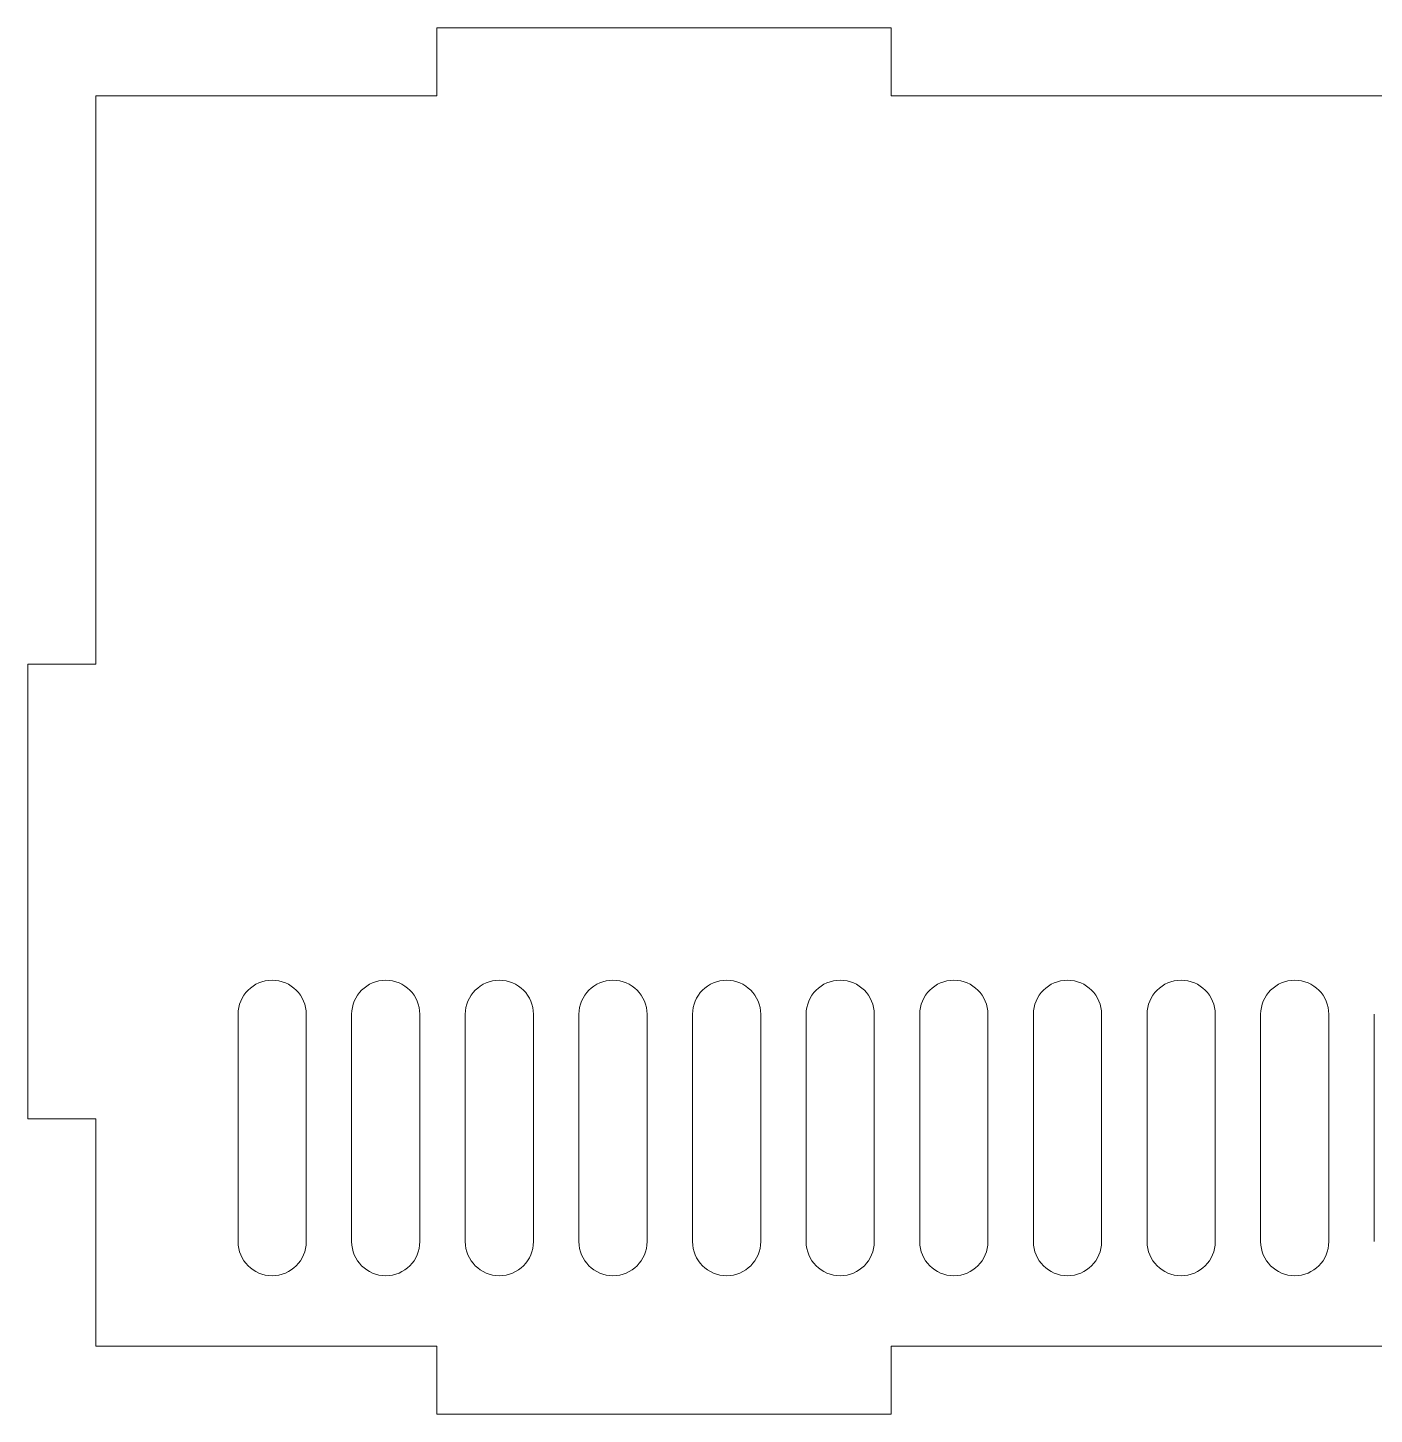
# Model space of a CAD drawing. Header units: millimetres. Extents: x 277 to 555, y 355 to 658.
# Drawn here: x 416.8 to 476, y 594.4 to 655.4 of the extents above; entities that cross this region are included whole.
import ezdxf

# ---------------------------------------------------------------- set-up
doc = ezdxf.new("R2010")
doc.units = ezdxf.units.MM
doc.layers.add('3', color=7, linetype='Continuous')

msp = doc.modelspace()

# ---------------------------------------------------------------- linework, layer by layer
at = {"lineweight": 18}
for p, q in [((426.04416, 602.02611), (426.04416, 612.02611)), ((429.04416, 612.02611), (429.04416, 602.02611)), ((431.04416, 602.02611), (431.04416, 612.02611)), ((434.04416, 612.02611), (434.04416, 602.02611)), ((436.04416, 602.02611), (436.04416, 612.02611)), ((439.04416, 612.02611), (439.04416, 602.02611)), ((441.04416, 602.02611), (441.04416, 612.02611)), ((444.04416, 612.02611), (444.04416, 602.02611)), ((446.04416, 602.02611), (446.04416, 612.02611)), ((449.04416, 612.02611), (449.04416, 602.02611)), ((451.04416, 602.02611), (451.04416, 612.02611)), ((454.04416, 612.02611), (454.04416, 602.02611)), ((456.04416, 602.02611), (456.04416, 612.02611)), ((459.04416, 612.02611), (459.04416, 602.02611)), ((461.04416, 602.02611), (461.04416, 612.02611)), ((464.04416, 612.02611), (464.04416, 602.02611)), ((466.04416, 602.02611), (466.04416, 612.02611)), ((469.04416, 612.02611), (469.04416, 602.02611)), ((471.04416, 602.02611), (471.04416, 612.02611)), ((474.04416, 612.02611), (474.04416, 602.02611)), ((476.04416, 602.02611), (476.04416, 612.02611))]:
    msp.add_line(p, q, dxfattribs=at)
for centre, start, end in [((427.54416, 612.02611), 0, 180), ((432.54416, 612.02611), 0, 180), ((437.54416, 612.02611), 0, 180), ((442.54416, 612.02611), 0, 180), ((447.54416, 612.02611), 0, 180), ((452.54416, 612.02611), 0, 180), ((457.54416, 612.02611), 0, 180), ((462.54416, 612.02611), 0, 180), ((467.54416, 612.02611), 0, 180), ((472.54416, 612.02611), 0, 180), ((427.54416, 602.02611), 180, 0), ((432.54416, 602.02611), 180, 0), ((437.54416, 602.02611), 180, 0), ((442.54416, 602.02611), 180, 0), ((447.54416, 602.02611), 180, 0), ((452.54416, 602.02611), 180, 0), ((457.54416, 602.02611), 180, 0), ((462.54416, 602.02611), 180, 0), ((467.54416, 602.02611), 180, 0), ((472.54416, 602.02611), 180, 0)]:
    msp.add_arc(centre, 1.5, start, end, dxfattribs=at)
at = {"layer": '3', "linetype": 'Continuous', "lineweight": 18}
for p, q in [((454.78992, 655.43013), (434.78986, 655.43013)), ((434.78986, 655.43013), (434.78986, 652.43013)), ((454.78992, 652.43013), (454.78992, 655.43013)), ((434.78986, 652.43013), (419.78989, 652.43013)), ((419.78989, 652.43013), (419.78989, 627.43013)), ((495.78986, 652.43013), (454.78992, 652.43013)), ((419.78989, 627.43013), (416.78986, 627.43013)), ((416.78986, 627.43013), (416.78986, 607.43013)), ((416.78986, 607.43013), (419.78989, 607.43013)), ((419.78989, 607.43013), (419.78989, 597.43007)), ((419.78989, 597.43007), (434.78986, 597.43007)), ((434.78986, 597.43007), (434.78986, 594.43013)), ((454.78992, 594.43013), (454.78992, 597.43007)), ((454.78992, 597.43007), (495.78986, 597.43007)), ((434.78986, 594.43013), (454.78992, 594.43013))]:
    msp.add_line(p, q, dxfattribs=at)

doc.saveas('drawing.dxf')
